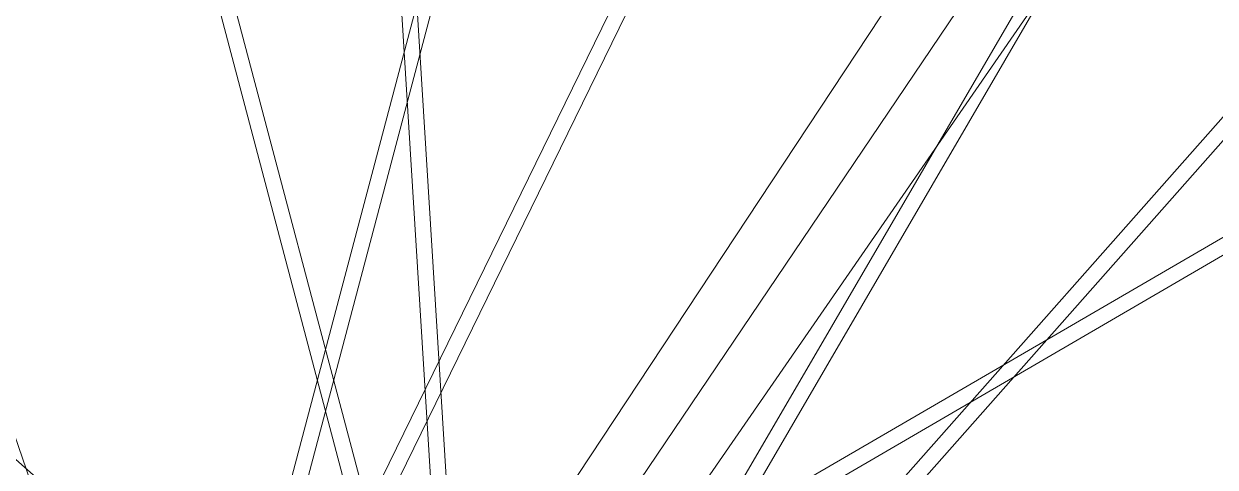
# Model space of a CAD drawing. Extents: x 3 to 469, y 9 to 280.
# Drawn here: x 87.17 to 130.05, y 120.43 to 136.4 of the extents above; entities that cross this region are included whole.
import ezdxf

# ---------------------------------------------------------------- set-up
doc = ezdxf.new("R2010")
doc.units = 0
doc.layers.add('Layer_1', color=7, linetype='Continuous', lineweight=0, true_color=0xffffff)

msp = doc.modelspace()

# ---------------------------------------------------------------- linework, layer by layer
at = {"layer": 'Layer_1', "color": 7, "true_color": 0xffffff}
for p, q in [((100.847, 107.378), (170.402, 210.422)), ((102.695, 105.746), (97.746, 185.747)), ((98.308, 185.782), (103.258, 105.782)), ((102.208, 106.618), (81.747, 184.116)), ((82.292, 184.259), (102.753, 106.762)), ((93.301, 106.766), (113.762, 184.259)), ((114.307, 184.116), (93.847, 106.622)), ((66.893, 179.61), (92.934, 103.809)), ((93.988, 107.629), (129.174, 179.642)), ((129.681, 179.394), (94.495, 107.382)), ((103.039, 102.81), (143.369, 172.078)), ((143.857, 171.794), (103.526, 102.527)), ((40.194, 161.943), (100.262, 108.874)), ((102.767, 101.849), (155.836, 161.918)), ((156.258, 161.545), (103.19, 101.476)), ((100.905, 110.74), (130.411, 155.46)), ((134.384, 152.778), (103.943, 108.689)), ((96.846, 109.213), (166.109, 149.541)), ((166.393, 149.054), (97.129, 108.725))]:
    msp.add_line(p, q, dxfattribs=at)

doc.saveas('drawing.dxf')
